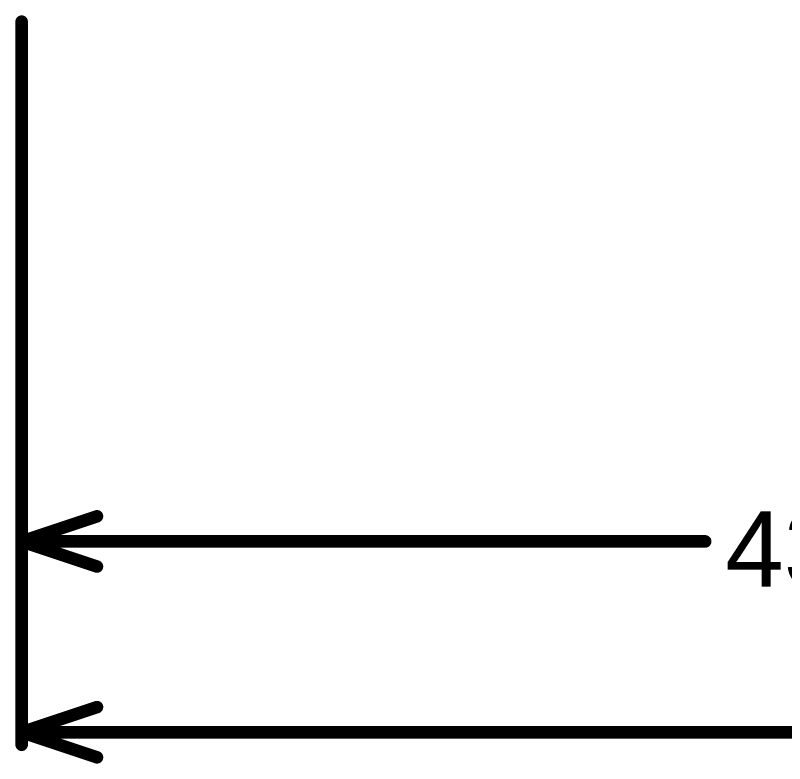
# Model space of a CAD drawing. Header units: inches. Extents: x 0 to 12.4, y -0.6 to 2.2.
# Drawn here: x -0.005 to 0.608, y -0.606 to -0.01 of the extents above; entities that cross this region are included whole.
import ezdxf

# ---------------------------------------------------------------- set-up
doc = ezdxf.new("R2010")
doc.units = ezdxf.units.IN
doc.header["$MEASUREMENT"] = 0
doc.layers.add('Dimension', color=6, linetype='Continuous')
doc.styles.add('Arial', font='', dxfattribs={"height": 0.2})
doc.styles.get('Arial').set_extended_font_data('Arial')

msp = doc.modelspace()

# ---------------------------------------------------------------- linework, layer by layer
at = {"layer": 'Dimension'}
for points in [[(0, -0.591, 0.01, 0.01, 0), (0, -0.015, 0.01, 0.01, 0)], [(0, -0.439, 0.01, 0.01, 0), (0, -0.015, 0.01, 0.01, 0)], [(0, -0.429, 0.01, 0.01, 0), (0.06, -0.409, 0.01, 0.01, 0)], [(0, -0.429, 0.01, 0.01, 0), (0.06, -0.449, 0.01, 0.01, 0)], [(0, -0.429, 0.01, 0.01, 0), (0.54454, -0.429, 0.01, 0.01, 0)], [(0, -0.581, 0.01, 0.01, 0), (0.06, -0.561, 0.01, 0.01, 0)], [(0, -0.581, 0.01, 0.01, 0), (0.06, -0.601, 0.01, 0.01, 0)], [(0, -0.581, 0.01, 0.01, 0), (0.97761, -0.581, 0.01, 0.01, 0)]]:
    msp.add_lwpolyline(points, format="xyseb", dxfattribs=at)
for points in [[(-0.0025, -0.015, 0.005, 0.005, 1), (0.0025, -0.015, 0.005, 0.005, 1)], [(-0.0025, -0.015, 0.005, 0.005, 1), (0.0025, -0.015, 0.005, 0.005, 1)], [(0.0575, -0.409, 0.005, 0.005, 1), (0.0625, -0.409, 0.005, 0.005, 1)], [(-0.0025, -0.429, 0.005, 0.005, 1), (0.0025, -0.429, 0.005, 0.005, 1)], [(-0.0025, -0.429, 0.005, 0.005, 1), (0.0025, -0.429, 0.005, 0.005, 1)], [(-0.0025, -0.429, 0.005, 0.005, 1), (0.0025, -0.429, 0.005, 0.005, 1)], [(0.54204, -0.429, 0.005, 0.005, 1), (0.54704, -0.429, 0.005, 0.005, 1)], [(-0.0025, -0.439, 0.005, 0.005, 1), (0.0025, -0.439, 0.005, 0.005, 1)], [(0.0575, -0.449, 0.005, 0.005, 1), (0.0625, -0.449, 0.005, 0.005, 1)], [(0.0575, -0.561, 0.005, 0.005, 1), (0.0625, -0.561, 0.005, 0.005, 1)], [(-0.0025, -0.581, 0.005, 0.005, 1), (0.0025, -0.581, 0.005, 0.005, 1)], [(-0.0025, -0.581, 0.005, 0.005, 1), (0.0025, -0.581, 0.005, 0.005, 1)], [(-0.0025, -0.581, 0.005, 0.005, 1), (0.0025, -0.581, 0.005, 0.005, 1)], [(-0.0025, -0.591, 0.005, 0.005, 1), (0.0025, -0.591, 0.005, 0.005, 1)], [(0.0575, -0.601, 0.005, 0.005, 1), (0.0625, -0.601, 0.005, 0.005, 1)]]:
    msp.add_lwpolyline(points, format="xyseb", close=True, dxfattribs=at)

# ---------------------------------------------------------------- texts
at = {"layer": 'Dimension', "style": 'Arial'}
msp.add_text('43.00 (mm)', height=0.06, dxfattribs=at).set_placement((0.56054, -0.46499))

doc.saveas('drawing.dxf')
